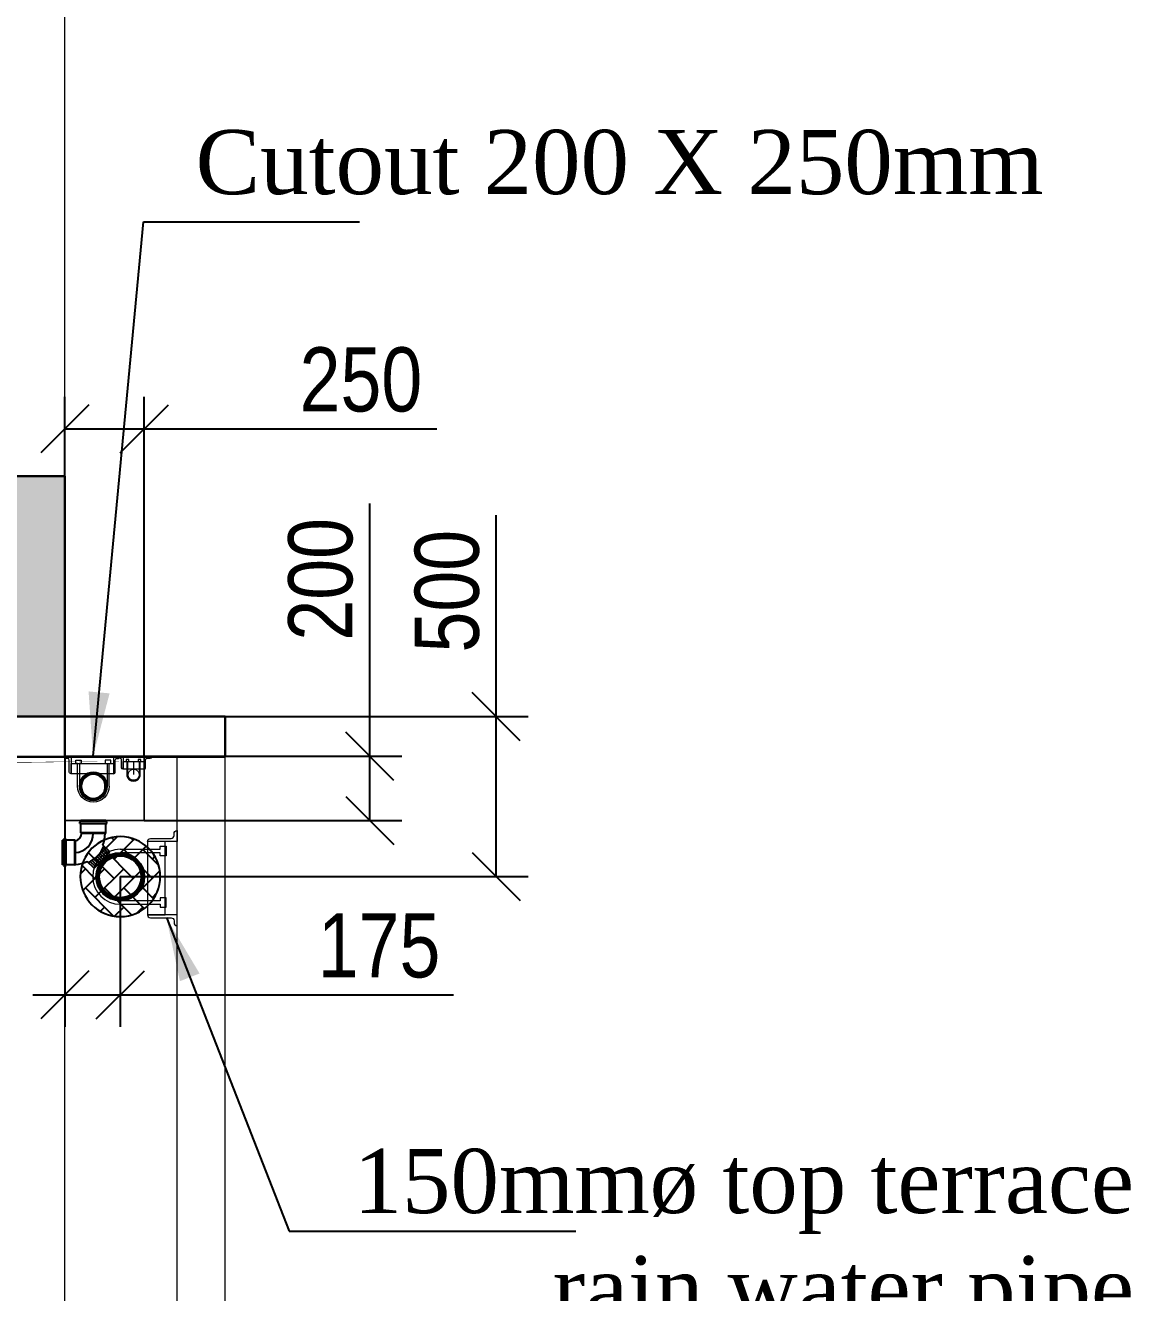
# Model space of a CAD drawing. Header units: inches. Extents: x 5899882 to 5988838, y -468923 to -96891.
# Drawn here: x 5979856 to 5983301, y -378777 to -374827 of the extents above; entities that cross this region are included whole.
import ezdxf

# ---------------------------------------------------------------- set-up
doc = ezdxf.new("R2010")
doc.units = ezdxf.units.IN
doc.header["$MEASUREMENT"] = 0
doc.linetypes.add('1', pattern=[0])
doc.layers.get('Defpoints').update_dxf_attribs({"color": 8})
for name, color, linetype in [('0 slc  sleeve 200mm', 3, '1'), ('0 slc Rwp sloape', 7, 'Continuous'), ('0- SLC ARCH LAYOUT', 7, 'Continuous'), ('0- SLC DIMENSION', 7, 'Continuous'), ('0- SLC HIDE BOX & CUTOUT', 6, 'Continuous'), ('0-SLC- Waste water down take', 6, 'Continuous'), ('0-SLC-100mm Soil Pipe', 190, 'Continuous'), ('0-SLC-75MM WASTE PIPE', 6, 'Continuous'), ('0-SLC-DOMESTIC LINE', 5, 'DOMESTIC_LINE'), ('P-TEXT', 7, 'Continuous'), ('rwp', 5, 'Continuous')]:
    doc.layers.add(name, color=color, linetype=linetype)
for name, color, linetype, lineweight in [('0-SLC-CLAMPS', 7, 'Continuous', 9), ('0-SLC-P-Angle', 6, 'Continuous', 0), ('ARLC-COL', 8, 'Continuous', 30), ('ARLC-ELE0', 8, 'Continuous', 9), ('ARLC-GRILL', 8, 'Continuous', 9), ('ARLC-HATCH-C', 8, 'Continuous', 5)]:
    doc.layers.add(name, color=color, linetype=linetype, lineweight=lineweight)
doc.styles.add('ARIAL', font='tahoma.ttf')
doc.styles.add('LT0050R', font='arial.ttf', dxfattribs={"height": 120})
doc.styles.get("Standard").update_dxf_attribs({"font": 'arial.ttf'})
doc.styles.add('swis cn bt', font='swissc.ttf')
doc.linetypes.add('DOMESTIC_LINE', pattern='A,0.5,-0.2,["DWS",ARIAL,S=0.1,R=0,X=-0.1,Y=-0.05],-0.25', length=0.95)
doc.dimstyles.new('LT0050R', dxfattribs={"dimtxt": 120, "dimasz": 80, "dimexe": 80, "dimexo": 50, "dimgap": 80, "dimtad": 0, "dimdec": 0, "dimzin": 0, "dimdsep": 46, "dimtxsty": 'LT0050R', "dimblk": 'ARCHTICK', "dimcen": 1, "dimdle": 80, "dimclrd": 252, "dimclre": 252, "dimclrt": 240, "dimadec": 0, "dimazin": 0, "dimtfac": 1, "dimtdec": 0, "dimtofl": 0, "dimtmove": 1, "dimatfit": 3, "dimfxl": 1, "dimtolj": 1, "dimtzin": 0, "dimlwd": -1, "dimlwe": -1, "dimarcsym": 0})
doc.dimstyles.new('SLC', dxfattribs={"dimtxt": 200, "dimasz": 150, "dimexe": 100, "dimexo": 0, "dimgap": 50, "dimtad": 1, "dimdec": 0, "dimrnd": 5, "dimzin": 1, "dimdsep": 46, "dimtxsty": 'swis cn bt', "dimblk": 'OBLIQUE', "dimcen": 60, "dimdle": 100, "dimclrd": 256, "dimclre": 256, "dimclrt": 256, "dimazin": 0, "dimtfac": 1, "dimtdec": 0, "dimtofl": 0, "dimtmove": 0, "dimatfit": 3, "dimfxl": 0.18, "dimtolj": 1, "dimtzin": 0, "dimarcsym": 0})
doc.dimstyles.get("Standard").update_dxf_attribs({"dimtxt": 200, "dimasz": 200, "dimexe": 0.18, "dimexo": 0.0625, "dimgap": 0.09, "dimtad": 0, "dimdec": 0, "dimrnd": 5, "dimzin": 0, "dimdsep": 46, "dimtxsty": 'Standard', "dimblk": 'OBLIQUE', "dimcen": 0.09, "dimadec": 0, "dimazin": 0, "dimtfac": 1, "dimtdec": 0, "dimtofl": 0, "dimtmove": 0, "dimatfit": 3, "dimfxl": 1, "dimtolj": 1, "dimtzin": 0, "dimarcsym": 0})

# ---------------------------------------------------------------- blocks, each defined once
blk = doc.blocks.new('A$C7CE91767')
at = {"layer": 'ARLC-COL'}
blk.add_lwpolyline([(21150.00000095554, -750.0000000000873), (22400.00000095554, -750.0000000000873), (22400.00000095554, -875.0000000000873), (21150.00000095554, -875.0000000000873)], close=True, dxfattribs=at)
at = {"layer": 'ARLC-GRILL'}
for points in [[(22250.00000095554, -3575.000000003813), (22250.00000095554, -875.0000000000873)], [(22400.00000095554, -3575.000000003813), (22400.00000095554, -875.0000000000873)]]:
    blk.add_lwpolyline(points, dxfattribs=at)
blk = doc.blocks.new('A$C250334D4')
at = {"layer": 'ARLC-HATCH-C', "ltscale": 0.1}
blk.add_hatch(color=256, dxfattribs=at).paths.add_polyline_path([(34045, -19875), (34444.99999904633, -19875), (34795, -19875), (34795, -19125), (34444.99999904633, -19125), (34045, -19125), (34045, -19415.00000013411), (34045, -19615.00000013411)])
at = {"layer": 'ARLC-COL'}
blk.add_lwpolyline([(34795, -19125), (34045, -19125), (34045, -19875), (34795, -19875)], close=True, dxfattribs=at)
at = {"layer": 'ARLC-ELE0'}
for p, q in [((34795, -19125), (34795, -12975.00000000856)), ((34795, -26025), (34795, -19875))]:
    blk.add_line(p, q, dxfattribs=at)
at = {"color": 1}
blk.add_blockref('A$C7CE91767', (12894.99999904633, -19125), dxfattribs=at)
blk = doc.blocks.new('548')
at = {"color": 0}
for p, q in [((0.0602361064070749, 0.08314675416553999), (0.0579049967697927, 0.0808156445283714)), ((0.0579049967697927, 0.0808156445283714), (0.0579049967697358, -0.0173505971908981)), ((0.0604883189203065, 0.0833989666788853), (0.0604883189201928, -0.0199339193414119)), ((0.0608450012772721, 0.0833989666788853), (0.0975159364109288, 0.0833989666788853)), ((0.0975159364109857, 0.0851211814457855), (0.0975159364107441, -0.0216561341085395)), ((0.1000992585613858, 0.0877045035962425), (0.1052659028625271, 0.0877045035962425)), ((0.1078492250128704, 0.0851211814458424), (0.1078492250129273, -0.0216561341085395)), ((0.1078492250129273, 0.0833989666788853), (0.1121547619303982, 0.0833989666788284)), ((0.1121547619303982, 0.0833989666788284), (0.1121547619303413, -0.0199339193414687)), ((-0.0673867400185628, -0.0499505598356365), (0.0359461460016917, -0.049950559834187)), ((-0.0673867400185628, -0.0503072421924884), (-0.067386740018037, -0.0869781773262588)), ((-0.0671345275052602, -0.0496983473222912), (-0.0648034178681627, -0.0473672376850658)), ((-0.0648034178681627, -0.0473672376850658), (0.0333628238511068, -0.0473672376836731)), ((0.0356939334883322, -0.0496983473208275), (0.0333628238511068, -0.0473672376836731)), ((0.0359461460016917, -0.0503072421910389), (0.0359461460022175, -0.0869781773248093)), ((0.0602361064070181, -0.0196817068281092), (0.0579049967697358, -0.0173505971908981)), ((0.0608450012771016, -0.0199339193414119), (0.0975159364108152, -0.0199339193415256)), ((0.1000992585613289, -0.0242394562589397), (0.1052659028622997, -0.0242394562588828)), ((0.1078492250128704, -0.0199339193414687), (0.1121547619303413, -0.0199339193414687)), ((-0.071692276935508, -0.0895614994768863), (-0.0716922769354511, -0.0947281437778713)), ((-0.0691089547849799, -0.0869781773263157), (0.0376683607692172, -0.0869781773247382)), ((-0.0691089547848662, -0.0973114659283283), (0.0376683607693451, -0.0973114659268077)), ((-0.0673867400179233, -0.0973114659282715), (-0.0673867400178665, -0.101617002845785)), ((-0.0673867400178665, -0.101617002845785), (0.0359461460024448, -0.1016170028443355)), ((0.035946146002388, -0.0973114659268077), (0.0359461460024448, -0.1016170028443355)), ((0.0402516829197452, -0.0895614994752663), (0.0402516829198021, -0.0947281437762939))]:
    blk.add_line(p, q, dxfattribs=at)
for points in [[(-0.0189777657395496, 0.0966114836979557), (-0.0839378019012571, 0.0287533446409043)], [(-0.05507437440329, 0.0589044743593092), (-0.0373242156142908, 0.0419123939275181)], [(-0.0490582729593143, 0.0651889759157314), (-0.0313512183151943, 0.0482381587258516)], [(-0.0430421715153528, 0.0714734774721535), (-0.0249513828722456, 0.0541553148938761)], [(-0.0370260700714482, 0.0777579790286325), (-0.0181193394450787, 0.0596587219276188)], [(-0.0310099686274867, 0.0840424805850546), (-0.0108433653889222, 0.0647371578361629)], [(-0.0249938671835111, 0.0903269821415336), (-0.0031045081470467, 0.0693724794934525)], [(-0.0189777657395496, 0.0966114836979557), (0.00973231210385, 0.0691275632599826)], [(-0.0839378019012571, 0.0287533446409043), (-0.0552277240578576, 0.001269424202917)], [(-0.0791387801790933, 0.0337664681334928), (-0.0568423135863867, 0.0124222447836218)], [(-0.0731226787351176, 0.0400509696899718), (-0.0526456612442843, 0.0204484899406765)], [(-0.0671065772911561, 0.0463354712463939), (-0.047981290081637, 0.0280269917330713)], [(-0.0610904758472515, 0.0526199728028303), (-0.0428697760581827, 0.0351774473572846)]]:
    blk.add_lwpolyline(points, dxfattribs=at)
for centre, radius, start, end in [((0.0590119103498239, -0.0430693118252634), 0.1283808133028075, 114.7894390255769, 157.7105609777186), ((0.0635015822736875, -0.04736723768326099), 0.1283050001418438, 92.50000000023331, 114.7761294668299), ((0.0608450012772721, 0.0825378592953286), 0.0008611073835023, 90, 135), ((0.1000992585614426, 0.0851211814457855), 0.0025833221505069, 90, 180), ((0.1052659028624703, 0.0851211814457855), 0.0025833221505069, 0, 90), ((0.0635015822736875, -0.04736723768326099), 0.1283050001418438, 157.7238705346079, 180), ((0.0635015822736875, -0.04736723768326099), 0.0792218792822124, 92.50000000023331, 180), ((-0.0665256326350487, -0.0503072421924884), 0.0008611073835023, 135, 180), ((0.0644613194568677, -0.047752563204952), 0.0311008826996851, 102.1697220167195, 179.2901136874885), ((0.0350850386181776, -0.0503072421910389), 0.0008611073835023, 0, 45), ((0.0608450012771584, -0.019072811957912), 0.0008611073835023, 225, 270), ((0.1000992585612721, -0.0216561341085395), 0.0025833221505069, 180, 270), ((0.1052659028624134, -0.0216561341084258), 0.0025833221505069, 270, 0), ((-0.0691089547849799, -0.0895614994768295), 0.0025833221505069, 90, 180), ((-0.0691089547849231, -0.0947281437778713), 0.0025833221505069, 180, 270), ((0.0376683607692172, -0.0895614994753231), 0.0025833221505069, 0, 90), ((0.0376683607692741, -0.0947281437762939), 0.0025833221505069, 270, 0)]:
    blk.add_arc(centre, radius, start, end, dxfattribs=at)
at = {"color": 8}
blk.add_arc((0.0635015822736875, -0.04736723768326099), 0.0792218792822124, 92.50000000023331, 180, dxfattribs=at)
blk = doc.blocks.new('an80')
for points in [[(-46, 0), (-46, 66.31834324478949), (-51, 66.31834324478949), (-51, 76.31834324478949), (-35, 76.31834324478949), (-35, 66.31834324478949), (-40, 66.31834324478949), (-40, 0)], [(46, 0), (46, 66.31834324478949), (51, 66.31834324478949), (51, 76.31834324478949), (35, 76.31834324478949), (35, 66.31834324478949), (40, 66.31834324478949), (40, 0)]]:
    blk.add_lwpolyline(points)
for radius in [46, 40]:
    blk.add_arc((0, 0), radius, 180, 360)
blk = doc.blocks.new('176')
at = {"layer": '0-SLC-CLAMPS', "elevation": 5.6402509286e-06}
for points in [[(-108.6441339902812, 76.65487678382397), (-108.6441339902812, 80.07912621069498, 0.4142135623730951), (-114.0012768482556, 85.4362690677599), (-114.0012768482556, 85.4362690677599), (-114.0012768482556, 65.94059119656868), (-61.0727054181334, 65.94059119656868, 0.4142135623730951), (-66.42984827703911, 71.29773392584954), (-103.2869911341404, 71.29773392584954, -0.4142135623730951)], [(-108.6441339902812, -75.79616682478354), (-108.6441339902812, -79.22041625301881, -0.4142135623730951), (-114.0012768482556, -84.57755911008367), (-114.0012768482556, -84.57755911008367), (-114.0012768482556, -65.08188123889249), (-61.0727054181334, -65.08188123889249, -0.4142135623730951), (-66.42984827703911, -70.43902396771864), (-103.2869911341404, -70.43902396771864, 0.4142135623730951)]]:
    blk.add_lwpolyline(points, format="xyb", close=True, dxfattribs=at)
blk.add_lwpolyline([(-92.85841964263818, 65.94059122862836), (-92.85841964263818, -65.0818812068328), (-61.0727054181334, -65.0818812068328), (-61.07270541996697, 65.94059116473636)], close=True, dxfattribs=at)
at = {"layer": 'rwp', "color": 5, "const_width": 5.357142857142997, "elevation": 5.6402510286e-06}
blk.add_lwpolyline([(-12.50127678847639, -42.20297962055428, 1), (-12.50127678847639, 38.15416323659065, 1)], format="xyb", close=True, dxfattribs=at)
at = {"layer": 'rwp', "color": 5}
for radius in [42.857142857144, 37.500000000001]:
    blk.add_circle((-12.50127678847639, -2.024408191981819, 5.6402510286e-06), radius, dxfattribs=at)
at = {"layer": '0-SLC-CLAMPS', "color": 6, "xscale": 1.0714285714286, "yscale": 1.0714285714286, "zscale": 1.0714285714286, "rotation": 90}
blk.add_blockref('an80', (-12.50127678393619, -2.024408191981819, 5.6402509286e-06), dxfattribs=at)
blk = doc.blocks.new('80mm')
at = {"layer": '0-SLC- Waste water down take', "const_width": 5}
blk.add_lwpolyline([(-37.5, 0, 1), (37.5, 0, 1)], format="xyb", close=True, dxfattribs=at)
at = {"layer": '0-SLC- Waste water down take'}
for radius in [40, 35]:
    blk.add_circle((0, 0), radius, dxfattribs=at)
blk = doc.blocks.new('DSF')
at = {"layer": '0-SLC-CLAMPS'}
for points in [[(1498.450342175982, 220.3213039411914), (1498.446917926554, 220.3213039411914, -0.4142135623730951), (1498.441560783697, 220.3266610840496), (1498.441560783697, 220.3266610840496), (1498.461056461568, 220.3266610840496), (1498.461056461568, 220.27373251262, -0.4142135623730951), (1498.455699318839, 220.2790896554782), (1498.455699318839, 220.3159467983354, 0.4142135623730951)], [(1498.604190582707, 220.3213039411914), (1498.607614832133, 220.3213039411914, 0.4142135623730951), (1498.61297197499, 220.3266610840496), (1498.61297197499, 220.3266610840496), (1498.593476297119, 220.3266610840496), (1498.593476297119, 220.27373251262, 0.4142135623730951), (1498.598833439849, 220.2790896554782), (1498.598833439849, 220.3159467983354, -0.4142135623730951)]]:
    blk.add_lwpolyline(points, format="xyb", close=True, dxfattribs=at)
blk.add_lwpolyline([(1498.59347629715, 220.305518226844), (1498.4610564616, 220.305518226844), (1498.4610564616, 220.27373251262), (1498.593476297087, 220.2737325126211)], close=True, dxfattribs=at)
at = {"layer": '0-SLC- Waste water down take', "lineweight": 0, "ltscale": 12, "xscale": 0.0010714285714286, "yscale": 0.0010714285714286, "zscale": 0.0010714285714286}
blk.add_blockref('80mm', (1498.524113934615, 220.2344628590858), dxfattribs=at)
at = {"layer": '0-SLC-CLAMPS', "xscale": 0.0010714285714286, "yscale": 0.0010714285714286, "zscale": 0.0010714285714286}
blk.add_blockref('an80', (1498.524113934615, 220.2344628590817), dxfattribs=at)
blk = doc.blocks.new('_OBLIQUE')
at = {"color": 0, "linetype": 'ByBlock'}
blk.add_line((-0.5, -0.5), (0.5, 0.5), dxfattribs=at)
blk = doc.blocks.new('_ArchTick')
at = {"color": 0, "linetype": 'ByBlock', "const_width": 0.15}
blk.add_lwpolyline([(-0.5, -0.5), (0.5, 0.5)], dxfattribs=at)
blk = doc.blocks.new('*D378')
at = {"layer": '0- SLC DIMENSION', "lineweight": -2, "transparency": 16777216}
for p, q in [((5981323.5, -376981.9092889262), (5981323.5, -376353.9538991597)), ((5981323.5, -377480.4080307684), (5981323.5, -376881.9092889262)), ((5979978.8661733, -376981.9092889262), (5981423.5, -376981.9092889262)), ((5980151.831289469, -377480.4080307684), (5981423.5, -377480.4080307684))]:
    blk.add_line(p, q, dxfattribs=at)
at = {"layer": 'Defpoints', "color": 0, "transparency": 16777216}
for p in [(5979978.8661733, -376981.9092889262), (5980151.831289469, -377480.4080307684), (5981323.5, -377480.4080307684)]:
    blk.add_point(p, dxfattribs=at)
at = {"layer": '0- SLC DIMENSION', "lineweight": -2, "transparency": 16777216, "xscale": 150, "yscale": 150, "zscale": 150}
for p, rotation in [((5981323.5, -376981.9092889262), 90), ((5981323.5, -377480.4080307684), 270)]:
    blk.add_blockref('_OBLIQUE', p, dxfattribs=dict(at, rotation=rotation))
at = {"layer": '0- SLC DIMENSION', "transparency": 16777216, "insert": (5981170.967532467, -376590.8370160418), "char_height": 200, "attachment_point": 5, "rotation": 90, "style": 'swis cn bt'}
blk.add_mtext('\\A1;500', dxfattribs=at)
blk = doc.blocks.new('*D388')
at = {"layer": '0- SLC DIMENSION', "lineweight": -2, "transparency": 16777216}
for p, q in [((5980929.5, -377105.4092889293), (5980929.5, -376317.6032498091)), ((5980929.5, -377305.4092889331), (5980929.5, -377005.4092889293)), ((5980226.655646356, -377105.4092889293), (5981029.5, -377105.4092889293)), ((5980226.655646356, -377305.4092889331), (5981029.5, -377305.4092889331))]:
    blk.add_line(p, q, dxfattribs=at)
at = {"layer": 'Defpoints', "color": 0, "transparency": 16777216}
for p in [(5980226.655646356, -377105.4092889293), (5980226.655646356, -377305.4092889331), (5980929.5, -377305.4092889331)]:
    blk.add_point(p, dxfattribs=at)
at = {"layer": '0- SLC DIMENSION', "lineweight": -2, "transparency": 16777216, "xscale": 150, "yscale": 150, "zscale": 150}
for p, rotation in [((5980929.5, -377105.4092889293), 90), ((5980929.5, -377305.4092889331), 270)]:
    blk.add_blockref('_OBLIQUE', p, dxfattribs=dict(at, rotation=rotation))
at = {"layer": '0- SLC DIMENSION', "transparency": 16777216, "insert": (5980776.707792208, -376553.8370160418), "char_height": 200, "attachment_point": 5, "rotation": 90, "style": 'swis cn bt'}
blk.add_mtext('\\A1;200', dxfattribs=at)
blk = doc.blocks.new('*D373')
at = {"layer": '0- SLC DIMENSION', "lineweight": -2, "transparency": 16777216}
for p, q in [((5979978.86617267, -377105.4092889287), (5979978.86617267, -375984.8370160418)), ((5980226.655646356, -377105.4081952483), (5980226.655646356, -375984.8370160418)), ((5979978.86617267, -376084.8370160418), (5980326.655646356, -376084.8370160418)), ((5980226.655646356, -376084.8370160418), (5981138.178472528, -376084.8370160418))]:
    blk.add_line(p, q, dxfattribs=at)
at = {"layer": 'Defpoints', "color": 0, "transparency": 16777216}
for p in [(5979978.86617267, -376084.8370160418), (5979978.86617267, -377105.4092889287), (5980226.655646356, -377105.4081952483)]:
    blk.add_point(p, dxfattribs=at)
at = {"layer": '0- SLC DIMENSION', "lineweight": -2, "transparency": 16777216, "xscale": 150, "yscale": 150, "zscale": 150, "rotation": 180}
blk.add_blockref('_OBLIQUE', (5979978.86617267, -376084.8370160418), dxfattribs=at)
at = {"layer": '0- SLC DIMENSION', "lineweight": -2, "transparency": 16777216, "xscale": 150, "yscale": 150, "zscale": 150}
blk.add_blockref('_OBLIQUE', (5980226.655646356, -376084.8370160418), dxfattribs=at)
at = {"layer": '0- SLC DIMENSION', "transparency": 16777216, "insert": (5980901.944706295, -375932.0448082496), "char_height": 200, "attachment_point": 5, "style": 'swis cn bt'}
blk.add_mtext('\\A1;250', dxfattribs=at)
blk = doc.blocks.new('*D381')
at = {"layer": '0- SLC DIMENSION', "lineweight": -2, "transparency": 16777216}
for p, q in [((5979978.866173303, -376981.90928893), (5979978.866173303, -377948.8370160418)), ((5980151.831289469, -377480.4080307684), (5980151.831289469, -377948.8370160418)), ((5979878.866173303, -377848.8370160418), (5980151.831289469, -377848.8370160418)), ((5980151.831289469, -377848.8370160418), (5981190.123376623, -377848.8370160418))]:
    blk.add_line(p, q, dxfattribs=at)
at = {"layer": 'Defpoints', "color": 0, "transparency": 16777216}
for p in [(5979978.866173303, -376981.90928893), (5980151.831289469, -377480.4080307684), (5980151.831289469, -377848.8370160418)]:
    blk.add_point(p, dxfattribs=at)
at = {"layer": '0- SLC DIMENSION', "lineweight": -2, "transparency": 16777216, "xscale": 150, "yscale": 150, "zscale": 150, "rotation": 180}
blk.add_blockref('_OBLIQUE', (5979978.866173303, -377848.8370160418), dxfattribs=at)
at = {"layer": '0- SLC DIMENSION', "lineweight": -2, "transparency": 16777216, "xscale": 150, "yscale": 150, "zscale": 150}
blk.add_blockref('_OBLIQUE', (5980151.831289469, -377848.8370160418), dxfattribs=at)
at = {"layer": '0- SLC DIMENSION', "transparency": 16777216, "insert": (5980958.5, -377696.1746783794), "char_height": 200, "attachment_point": 5, "style": 'swis cn bt'}
blk.add_mtext('\\A1;175', dxfattribs=at)
blk = doc.blocks.new('200SS')
at = {"layer": '0 slc  sleeve 200mm'}
h = blk.add_hatch(dxfattribs=at)
h.set_pattern_fill('AR-HBONE', color=3, scale=10.56007014637759, angle=90)
h.set_pattern_definition([(135, (276793.652605434, -63998.6078902788), (-59.73677768247444, 3.7e-15), [126.7208417565323, -42.24028058551097]), (225, (276763.7842165902, -63968.73950143642), (-59.73677768247444, 3.7e-15), [126.7208417565323, -42.24028058551096])])
edge = h.paths.add_edge_path()
edge.add_arc((0, 0), 124.7771836007768, 0, 360)
at = {"layer": '0 slc  sleeve 200mm', "color": 3}
blk.add_circle((0, 0), 124.7771836007768, dxfattribs=at)

msp = doc.modelspace()

# ---------------------------------------------------------------- block references
at = {"layer": '0- SLC ARCH LAYOUT'}
msp.add_blockref('A$C250334D4', (5945183.866173301, -357106.90928893), dxfattribs=at)

# ---------------------------------------------------------------- next in the draw order: linework, layer by layer
at = {"layer": '0- SLC HIDE BOX & CUTOUT', "const_width": 5}
msp.add_lwpolyline([(5979978.866172943, -377105.4092889293), (5980226.655646629, -377105.4092889293), (5980226.655646629, -377305.409288933), (5979978.866172943, -377305.409288933)], close=True, dxfattribs=at)
at = {"layer": '0-SLC-DOMESTIC LINE', "color": 5, "linetype": '1', "const_width": 5}
msp.add_lwpolyline([(5980193.588037312, -377163.1568244221), (5980193.588037311, -377131.9092889315), (5979246, -377131.9092889333), (5979246, -377309.9092891274)], dxfattribs=at)
at = {"layer": '0-SLC-DOMESTIC LINE', "color": 5, "linetype": '1', "const_width": 3.2}
msp.add_lwpolyline([(5980193.588037311, -377146.0708000492, 0.9999999999999998), (5980193.588037311, -377180.242848795, 0.9999999999999998), (5980193.588037311, -377146.0708000492)], format="xyb", dxfattribs=at)
at = {"layer": '0-SLC-P-Angle', "color": 0}
for points in [[(5980151.117082063, -377111.7903408771), (5980141.353665697, -377111.7907783554, -0.4142135623730951), (5980136.471738807, -377106.9092889434), (5980136.471738807, -377106.9092889434), (5980160.880279515, -377106.9081952464), (5980160.882034162, -377146.0688648747, -0.4142135623730951), (5980156.000107386, -377141.1873754613), (5980155.999008944, -377116.6718302899, 0.4142135623730951)], [(5980175.772501747, -377166.9444942832), (5980175.772528308, -377121.0410680527), (5980178.448518525, -377121.0410704688), (5980178.448523344, -377115.6890900534), (5980169.885354686, -377115.689082325), (5980169.885349859, -377121.0410627407), (5980172.561340059, -377121.0410651563), (5980172.561313497, -377166.9444913868, 0.8016900016001302), (5980213.702697108, -377166.9445165002), (5980213.702723668, -377121.0410902685), (5980216.378713877, -377121.0410926818), (5980216.378718702, -377115.6891122679), (5980207.815550043, -377115.6891045396), (5980207.81554522, -377121.0410849559), (5980210.491535419, -377121.0410873699), (5980210.491508858, -377166.9445136004, -0.7661365129775483)], [(5980235.481823991, -377111.7903408771), (5980245.245240357, -377111.7907783554, 0.4142135623730951), (5980250.127167247, -377106.9092889434), (5980250.127167247, -377106.9092889434), (5980225.718626541, -377106.9081952464), (5980225.716871893, -377146.0688648747, 0.4142135623730951), (5980230.598798667, -377141.1873754613), (5980230.599897112, -377116.6718302899, -0.4142135623730951)]]:
    msp.add_lwpolyline(points, format="xyb", close=True, dxfattribs=at)
msp.add_lwpolyline([(5980160.745953754, -377146.0754372596), (5980160.745953754, -377121.3471046029), (5980225.717391882, -377121.3452637104), (5980225.717391882, -377146.0735963683)], close=True, dxfattribs=at)

# ---------------------------------------------------------------- next in the draw order: block references
at = {"layer": '0 slc  sleeve 200mm', "color": 3, "xscale": -1, "rotation": 180}
msp.add_blockref('200SS', (5980151.831289469, -377480.4079761927), dxfattribs=at)
at = {"layer": '0-SLC-100mm Soil Pipe', "color": 30, "xscale": -1000, "yscale": 1000, "zscale": 1000}
msp.add_blockref('DSF', (7478591.838147662, -597433.5703729764), dxfattribs=at)
at = {"layer": '0-SLC-75MM WASTE PIPE', "xscale": 750, "yscale": 750, "zscale": 750, "rotation": 180.0101355504485}
msp.add_blockref('548', (5980055.945589043, -377381.6509304397), dxfattribs=at)
at = {"layer": '0-SLC-CLAMPS', "xscale": 1.744186046511625, "yscale": 1.744186046511625, "zscale": 1.744186046511625, "rotation": 180}
msp.add_blockref('176', (5980130.026736939, -377484.5, -9.837646968488356e-06), dxfattribs=at)

# ---------------------------------------------------------------- next in the draw order: texts
at = {"layer": '0- SLC HIDE BOX & CUTOUT', "insert": (5980386.5, -375153.0098043936, -6.04786e-08), "char_height": 200, "width": 2605.108549056955, "attachment_point": 1, "style": 'ARIAL'}
msp.add_mtext('{\\fTimes New Roman|b0|i0|c0|p18;Cutout 200 X 250mm}', dxfattribs=at)
at = {"layer": 'P-TEXT', "color": 7, "insert": (5983311.768841143, -378628.5433532039), "char_height": 200, "width": 3434.545674960864, "attachment_point": 6, "rotation": 4.610617469915729e-06}
msp.add_mtext('\\pi7.1136;{\\fTimes New Roman|b0|i0|c0|p18;\\C3;150mmø top terrace\\P\\pi43.542; rain water pipe }', dxfattribs=at)

# ---------------------------------------------------------------- next in the draw order: dimensions: what is measured, and where the dimension line sits
at = {"layer": '0- SLC DIMENSION', "color": 1}
for base, p1, p2, picture, middle in [((5979978.86617267, -376084.8370160418), (5980226.655646356, -377105.4081952483), (5979978.86617267, -377105.4092889287), '*D373', (5980901.944706295, -376084.8370160418)), ((5980151.831289469, -377848.8370160418), (5979978.866173303, -376981.90928893), (5980151.831289469, -377480.4080307684), '*D381', (5980958.5, -377848.8370160418))]:
    dim = msp.add_linear_dim(base=base, p1=p1, p2=p2, dimstyle='SLC', dxfattribs=at)
    dim.commit()
    dim.dimension.update_dxf_attribs({"geometry": picture, "text_midpoint": middle, "dimtype": 160})
at = {"layer": '0- SLC DIMENSION'}
for base, p1, p2, picture, middle, dimtype in [((5980929.5, -377305.4092889331), (5980226.655646356, -377105.4092889293), (5980226.655646356, -377305.4092889331), '*D388', (5980929.5, -376553.8370160418), 161), ((5981323.5, -377480.4080307684), (5979978.8661733, -376981.9092889262), (5980151.831289469, -377480.4080307684), '*D378', (5981323.5, -376590.8370160418), 160)]:
    dim = msp.add_linear_dim(base=base, p1=p1, p2=p2, angle=270, dimstyle='SLC', override={"dimfxl": 0}, dxfattribs=at)
    dim.commit()
    dim.dimension.update_dxf_attribs({"geometry": picture, "text_midpoint": middle, "dimtype": dimtype})

# ---------------------------------------------------------------- next in the draw order: leaders
at = {"layer": '0 slc Rwp sloape', "color": 2}
msp.add_leader([(5980295.5, -377608.2954879507), (5980678, -378586.1340216983), (5981571.361321888, -378586.1340216983)], dimstyle='Standard', override={"dimasz": 200, "dimclrd": 3, "dimfxl": 0.18}, dxfattribs=at)
at = {"layer": '0- SLC HIDE BOX & CUTOUT'}
msp.add_leader([(5980067, -377105.4092889293), (5980224.131228614, -375439.3370160418), (5980898, -375439.3370160418)], dimstyle='LT0050R', override={"dimasz": 200, "dimclrd": 256, "dimfxl": 160}, dxfattribs=at)

doc.saveas('drawing.dxf')
